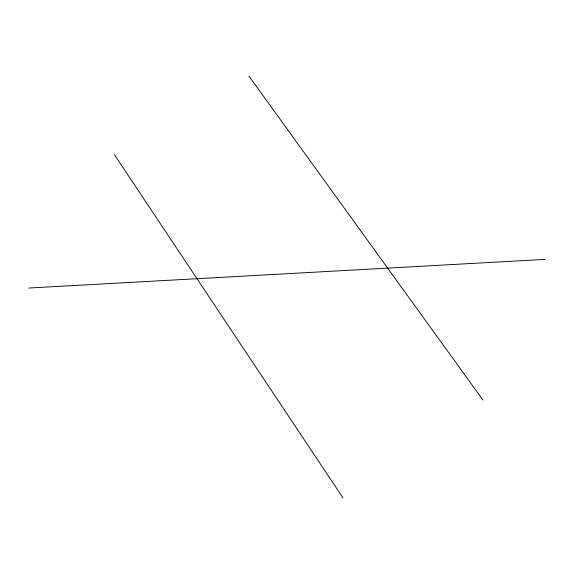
<?xml version="1.0" encoding="UTF-8"?>
<svg xmlns="http://www.w3.org/2000/svg" width="574" height="574" viewBox="0 0 574 574"><rect width="100%" height="100%" fill="white"/><g stroke="black" fill="none" stroke-linecap="round" stroke-linejoin="round"><path stroke-width="0.86" d="M28.7 288.048L545.3 259.376M248.951 76.141L482.949 400.035M114.262 154.514L342.951 497.859"/></g></svg>
